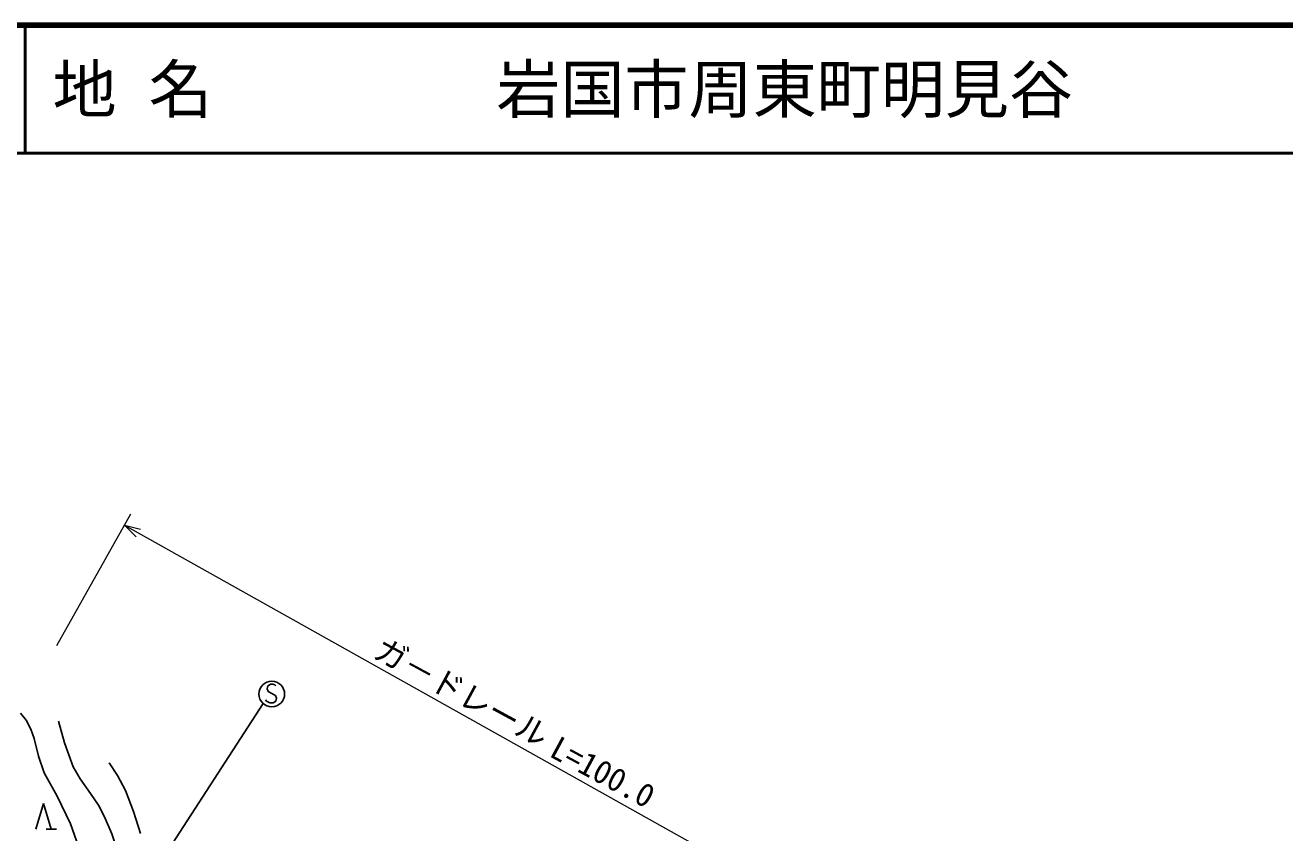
# Model space of a CAD drawing. Units: millimetres, scale not verified. Extents: x 40000 to 680000, y 20000 to 380000.
# Drawn here: x 368244 to 466565, y 316928 to 380000 of the extents above; entities that cross this region are included whole.
import ezdxf
from ezdxf.enums import TextEntityAlignment as Align

# ---------------------------------------------------------------- set-up
doc = ezdxf.new("R2010")
doc.units = ezdxf.units.MM
doc.header["$LTSCALE"] = 1000
for name, color, linetype, lineweight in [('M-BGD', 7, 'Continuous', 25), ('M-BGD-EXST', 7, 'Continuous', 25), ('M-STR-HTXT', 7, 'Continuous', 13), ('M-TTL', 2, 'Continuous', 140), ('M-TTL-LINE', 7, 'Continuous', 50)]:
    doc.layers.add(name, color=color, linetype=linetype, lineweight=lineweight)
doc.layers.add('M-TTL-TXT', color=7, linetype='Continuous')
doc.styles.add('ＭＳ ゴシック', font='')
doc.styles.get('ＭＳ ゴシック').set_extended_font_data('MS Gothic')

msp = doc.modelspace()

# ---------------------------------------------------------------- linework, layer by layer
at = {"layer": 'M-BGD'}
for p, q in [((369083, 317214), (369683, 319214)), ((369683, 319214), (370283, 317214)), ((369883, 317214), (370683, 317214))]:
    msp.add_line(p, q, dxfattribs=at)
for points in [[(367887, 326260), (368329, 325725), (368696, 325011), (368940, 324297), (369283, 322925), (369715, 321618), (370737, 319780), (371792, 317641), (372844, 314618), (373781, 311567), (373881, 309970), (374124, 307983), (374842, 305551)], [(370836, 325648), (371325, 323960), (372000, 322077), (372542, 321150), (373354, 320001), (373959, 319080), (374424, 318181), (374996, 316844), (375523, 315282), (375668, 314147), (375716, 312948), (375762, 311328), (375916, 309697), (377317, 307197), (378855, 304676), (379486, 303590), (380190, 302152), (380993, 300384), (381728, 298516), (382097, 297584), (382627, 296572), (383342, 295545)], [(374788, 322406), (375446, 321399), (376070, 320224), (376698, 318587), (377244, 316870)]]:
    msp.add_lwpolyline(points, dxfattribs=at)
at = {"layer": 'M-BGD-EXST'}
for p, q in [((387172, 328405), (387132, 328165)), ((387412, 328525), (387172, 328405)), ((387572, 328525), (387412, 328525)), ((387732, 328485), (387572, 328525)), ((387812, 328405), (387732, 328485)), ((387132, 328165), (387212, 327965)), ((387212, 327965), (387772, 327645)), ((387772, 327645), (387852, 327445)), ((387852, 327445), (387812, 327205)), ((386813, 327037), (372585, 305078)), ((387092, 327205), (387012, 327325)), ((387332, 327085), (387092, 327205)), ((387612, 327085), (387332, 327085)), ((387812, 327205), (387612, 327085))]:
    msp.add_line(p, q, dxfattribs=at)
msp.add_ellipse((387492, 327765), major_axis=(0, 1000), ratio=0.999996, dxfattribs=at)
at = {"layer": 'M-STR-HTXT'}
for p, q in [((370721, 331545), (376484, 341827)), ((376914, 340038), (375995, 340955)), ((375995, 340955), (377257, 340649)), ((375995, 340955), (436282, 307166))]:
    msp.add_line(p, q, dxfattribs=at)
at = {"layer": 'M-TTL'}
msp.add_line((680000, 380000), (40000, 380000), dxfattribs=at)
at = {"layer": 'M-TTL-LINE'}
for p, q in [((368250, 380000), (368250, 370000)), ((40000, 370000), (680000, 370000))]:
    msp.add_line(p, q, dxfattribs=at)

# ---------------------------------------------------------------- texts
at = {"layer": 'M-STR-HTXT', "style": 'ＭＳ ゴシック'}
for s, rotation, p in [('ガ－ドレール', 331.496, (395034, 330196)), ('L=100.0', 331.596, (408792, 322467))]:
    msp.add_text(s, height=1833, rotation=rotation, dxfattribs=at).set_placement(p, align=Align.BOTTOM_LEFT)
at = {"layer": 'M-TTL-TXT', "style": 'ＭＳ ゴシック'}
for s, p in [('地 名', (370380, 375000)), ('岩国市周東町明見谷', (405024, 375000))]:
    msp.add_text(s, height=3666, dxfattribs=at).set_placement(p, align=Align.MIDDLE_LEFT)

doc.saveas('drawing.dxf')
